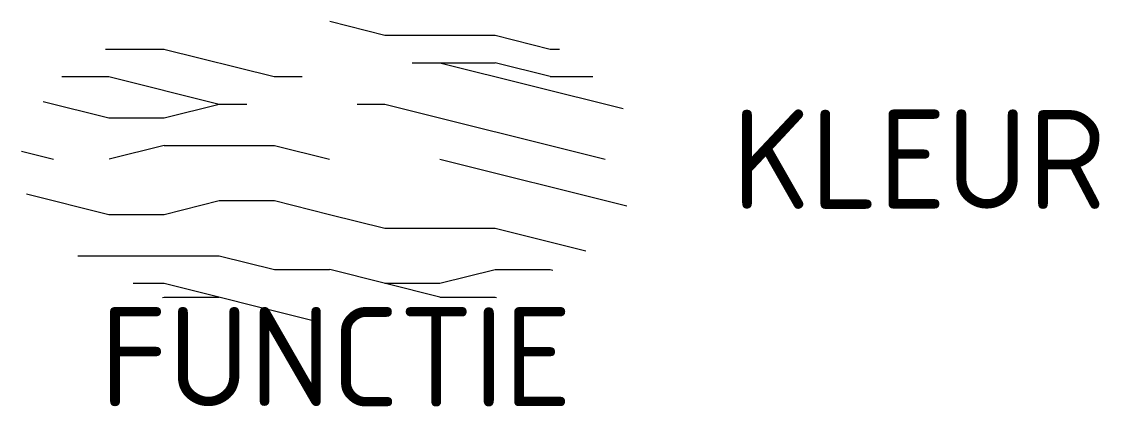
# Model space of a CAD drawing. Extents: x -5.5 to 14, y -4.5 to 2.5.
import ezdxf
from ezdxf.enums import TextEntityAlignment as Align

# ---------------------------------------------------------------- set-up
doc = ezdxf.new("R2010")
doc.units = 0
doc.styles.add('NLCS-ISO', font='NLCS-ISO.ttf')

msp = doc.modelspace()

# ---------------------------------------------------------------- linework, layer by layer
for p, q in [((1.059, 2.24), (0.059, 2.49)), ((1.056, 2.241), (3.056, 2.241)), ((3.056, 2.241), (4.056, 1.991)), ((-4.008, 1.991), (-2.944, 1.991)), ((-2.947, 1.992), (-0.949, 1.492)), ((4.056, 1.991), (4.224, 1.991)), ((1.556, 1.741), (3.056, 1.741)), ((2.056, 1.741), (5.381, 0.91)), ((4.056, 1.491), (3.057, 1.741)), ((-4.799, 1.491), (-3.944, 1.491)), ((-3.946, 1.492), (-1.948, 0.992)), ((-0.944, 1.491), (-0.444, 1.491)), ((4.056, 1.491), (4.827, 1.491)), ((-5.139, 1.04), (-3.947, 0.742)), ((-2.944, 0.741), (-1.945, 0.991)), ((-1.944, 0.991), (-1.444, 0.991)), ((0.556, 0.991), (1.056, 0.991)), ((1.056, 0.991), (5.053, -0.008)), ((-3.944, 0.741), (-2.944, 0.741)), ((-2.944, 0.241), (-3.943, -0.009)), ((-2.944, 0.241), (-0.944, 0.241)), ((-0.944, 0.241), (0.055, -0.009)), ((-5.529, 0.137), (-4.947, -0.008)), ((2.056, -0.009), (5.446, -0.856)), ((-5.441, -0.635), (-3.947, -1.008)), ((-2.944, -1.009), (-1.945, -0.759)), ((-1.944, -0.759), (-0.944, -0.759)), ((-0.944, -0.759), (0.055, -1.009)), ((-3.944, -1.009), (-2.944, -1.009)), ((0.056, -1.009), (1.055, -1.259)), ((1.056, -1.259), (3.056, -1.259)), ((3.056, -1.259), (4.704, -1.671)), ((-4.51, -1.759), (-1.944, -1.759)), ((-1.944, -1.759), (-0.945, -2.009)), ((-0.944, -2.009), (0.055, -2.009)), ((2.056, -2.509), (0.058, -2.009)), ((2.056, -2.259), (3.056, -2.009)), ((3.056, -2.009), (4.056, -2.009)), ((4.056, -2.009), (4.102, -2.02)), ((-3.506, -2.259), (-2.944, -2.259)), ((-2.944, -2.259), (-0.266, -2.928)), ((1.056, -2.259), (2.056, -2.259)), ((-2.975, -2.517), (-2.945, -2.509)), ((-2.944, -2.509), (-1.944, -2.509)), ((2.056, -2.509), (3.056, -2.509)), ((3.056, -2.509), (3.085, -2.516))]:
    msp.add_line(p, q)

# ---------------------------------------------------------------- texts
at = {"style": 'NLCS-ISO'}
msp.add_attdef('KLEUR', text='', height=1.8, dxfattribs=at).set_placement((7.351, -0.009), align=Align.MIDDLE_LEFT)
at = {"style": 'NLCS-ISO', "flags": 1}
msp.add_attdef('FUNCTIE', text='', height=1.8, dxfattribs=at).set_placement((0.171, -3.594), align=Align.MIDDLE_CENTER)

doc.saveas('drawing.dxf')
